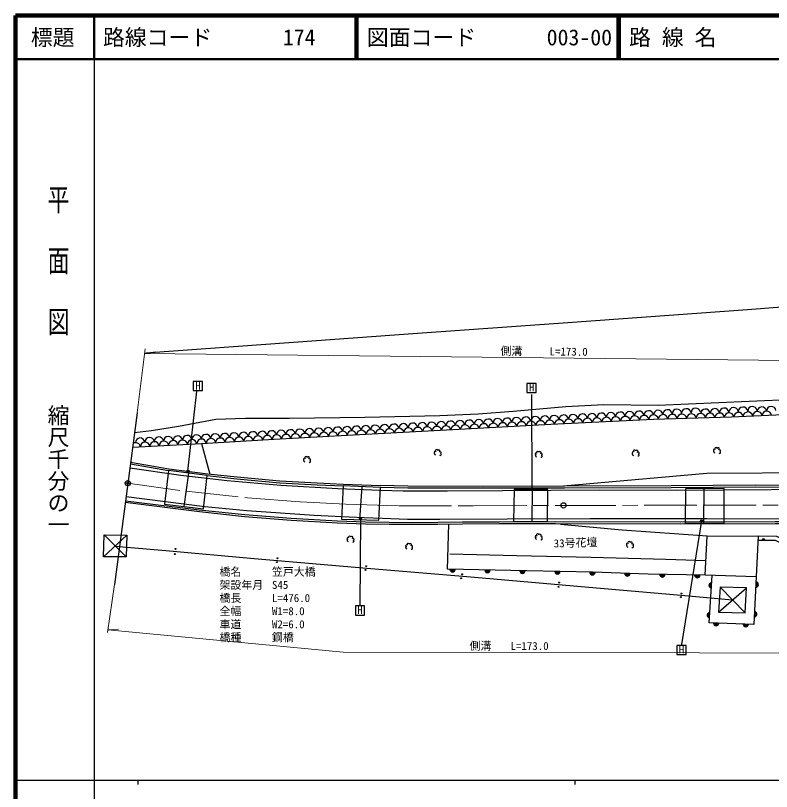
# Model space of a CAD drawing. Units: millimetres at full size, sheet at 1:1000; details may follow other scales. Extents: x 40000 to 680000, y 20000 to 380000.
# Drawn here: x 40000 to 212955, y 202409 to 380000 of the extents above; entities that cross this region are included whole.
import ezdxf
from ezdxf.enums import TextEntityAlignment as Align

# ---------------------------------------------------------------- set-up
doc = ezdxf.new("R2010")
doc.units = ezdxf.units.MM
doc.header["$LTSCALE"] = 1000
doc.header["$PDMODE"] = 32
doc.header["$PDSIZE"] = 500
doc.linetypes.add('CHAIN', pattern=[18.5, 12, -1.5, 3.5, -1.5])
for name, color, linetype, lineweight in [('M-BGD', 7, 'Continuous', 25), ('M-BGD-EXST', 7, 'Continuous', 25), ('M-BMK', 2, 'CHAIN', 13), ('M-BMK-OTRS', 5, 'Continuous', 25), ('M-BMK-SRVR', 3, 'Continuous', 25), ('M-STR-HTXT', 7, 'Continuous', 13), ('M-STR-STR1', 1, 'Continuous', 25), ('M-TTL', 2, 'Continuous', 140), ('M-TTL-BAND', 7, 'Continuous', 25), ('M-TTL-LINE', 7, 'Continuous', 50)]:
    doc.layers.add(name, color=color, linetype=linetype, lineweight=lineweight)
for name, color, linetype in [('M-BMK-HTXT', 7, 'Continuous'), ('M-OTRS', 6, 'Continuous'), ('M-TTL-TXT', 7, 'Continuous')]:
    doc.layers.add(name, color=color, linetype=linetype)
doc.styles.add('@ＭＳ ゴシック', font='')
doc.styles.add('ＭＳ ゴシック', font='')
doc.styles.get('@ＭＳ ゴシック').set_extended_font_data('@MS Gothic')
doc.styles.get('ＭＳ ゴシック').set_extended_font_data('MS Gothic')

msp = doc.modelspace()

# ---------------------------------------------------------------- hatches: boundary and pattern name
at = {"layer": 'M-BGD'}
for points in [[(211430, 259955, 0.41421), (211128, 260253, 0.41421), (210830, 259951)], [(139395, 253248, 0.41421), (139986, 252639, 0.41421), (140595, 253230)], [(147394, 253088, 0.41421), (147981, 252476, 0.41421), (148593, 253064)], [(155392, 252928, 0.41421), (155980, 252316, 0.41421), (156592, 252904)], [(163391, 252760, 0.41421), (163977, 252147, 0.41421), (164590, 252733)], [(171389, 252589, 0.41421), (171973, 251974, 0.41421), (172588, 252558)], [(179386, 252331, 0.41421), (179967, 251712, 0.41421), (180585, 252293)], [(187382, 252101, 0.41421), (187973, 251492, 0.41421), (188582, 252083)], [(195380, 251942, 0.41421), (195967, 251329, 0.41421), (196580, 251916)], [(199286, 250176, 0.41421), (198653, 249611, 0.41421), (199218, 248978)], [(209336, 249163, 0.41421), (209968, 249729, 0.41421), (209401, 250361)], [(198869, 243389, 0.41421), (198233, 242827, 0.41421), (198794, 242191)], [(208980, 242372, 0.41421), (209608, 242943, 0.41421), (209037, 243571)], [(199694, 240961, 0.41421), (200277, 240344, 0.41421), (200894, 240926)], [(206491, 240736, 0.41421), (207070, 240116, 0.41421), (207690, 240695)]]:
    msp.add_hatch(color=256, dxfattribs=at).paths.add_polyline_path(points)
at = {"layer": 'M-BGD-EXST'}
for points in [[(79220, 275573, 0.41421), (79560, 275473, 0.41421), (79660, 275812, 1)], [(157989, 271396, 0.41421), (158329, 271296, 0.41421), (158429, 271635, 1)], [(118711, 264780, 0.41421), (119050, 264680, 0.41421), (119150, 265019, 1)], [(196731, 264209, 0.41421), (197070, 264109, 0.41421), (197170, 264448, 1)]]:
    msp.add_hatch(color=256, dxfattribs=at).paths.add_polyline_path(points)

# ---------------------------------------------------------------- linework, layer by layer
at = {"layer": 'M-BGD'}
for p, q in [((82549, 282041), (84429, 275038)), ((60268, 261121), (65337, 256085)), ((60122, 256085), (65454, 261034)), ((200807, 243441), (207264, 249000)), ((201209, 249167), (206901, 243332))]:
    msp.add_line(p, q, dxfattribs=at)
for points in [[(69810, 302798), (103627, 305248), (130934, 307236), (166343, 309768), (207481, 312686), (228061, 314314)], [(229034, 292563), (207876, 291668), (186998, 290724), (174632, 290865), (165890, 290429), (153883, 289411), (145812, 288744), (137110, 288369), (119939, 288015), (102678, 287755), (92637, 287780), (85860, 287512), (77256, 285905), (71123, 284958), (67207, 284466)], [(66775, 281182), (82544, 282040), (99193, 283022), (115911, 283949), (137250, 285070), (162488, 286449), (185972, 287639), (203774, 288151), (219083, 288818)], [(137040, 279349), (137168, 279304), (137280, 279349), (137386, 279483), (137367, 279613), (137284, 279672), (137224, 279683), (137330, 279744), (137394, 279933), (137362, 280070), (137181, 280139), (137033, 280120), (137110, 280317), (137113, 280483), (136989, 280559), (136807, 280597), (136682, 280541), (136649, 280480), (136597, 280563), (136365, 280665), (136191, 280597), (136093, 280437), (136134, 280326), (136205, 280274), (136012, 280322), (135820, 280209), (135767, 280010), (135839, 279933), (135966, 279902), (135809, 279857), (135787, 279769), (135828, 279598), (135910, 279508), (136083, 279431)], [(200941, 279813), (201069, 279767), (201181, 279812), (201287, 279946), (201267, 280076), (201185, 280135), (201125, 280146), (201230, 280207), (201295, 280396), (201263, 280533), (201082, 280602), (200934, 280583), (201011, 280780), (201014, 280946), (200890, 281022), (200708, 281060), (200583, 281004), (200550, 280943), (200498, 281026), (200266, 281128), (200092, 281060), (199993, 280900), (200035, 280789), (200106, 280737), (199912, 280785), (199721, 280672), (199668, 280473), (199739, 280396), (199867, 280365), (199710, 280320), (199688, 280232), (199729, 280061), (199811, 279972), (199983, 279894)], [(107150, 277752), (107278, 277706), (107390, 277752), (107496, 277885), (107477, 278015), (107394, 278074), (107334, 278086), (107439, 278146), (107504, 278336), (107472, 278472), (107291, 278542), (107143, 278523), (107220, 278719), (107223, 278886), (107099, 278962), (106917, 279000), (106792, 278944), (106759, 278882), (106707, 278965), (106475, 279068), (106301, 279000), (106202, 278840), (106244, 278729), (106315, 278676), (106122, 278724), (105930, 278612), (105877, 278413), (105948, 278336), (106076, 278304), (105919, 278260), (105897, 278171), (105938, 278001), (106020, 277911), (106192, 277833)], [(160159, 278941), (160287, 278896), (160399, 278941), (160505, 279074), (160486, 279205), (160403, 279264), (160343, 279275), (160449, 279336), (160513, 279525), (160481, 279662), (160300, 279731), (160152, 279712), (160229, 279909), (160232, 280075), (160108, 280151), (159926, 280189), (159801, 280133), (159768, 280072), (159716, 280154), (159484, 280257), (159310, 280189), (159211, 280029), (159253, 279918), (159324, 279866), (159131, 279914), (158939, 279801), (158886, 279602), (158957, 279525), (159085, 279494), (158928, 279449), (158906, 279361), (158947, 279190), (159029, 279100), (159201, 279023)], [(182345, 279239), (182473, 279193), (182585, 279239), (182691, 279372), (182671, 279502), (182588, 279561), (182529, 279573), (182634, 279633), (182699, 279823), (182667, 279959), (182485, 280029), (182338, 280010), (182415, 280206), (182418, 280373), (182294, 280449), (182112, 280487), (181987, 280431), (181954, 280370), (181902, 280452), (181670, 280555), (181496, 280487), (181397, 280327), (181439, 280216), (181510, 280163), (181316, 280211), (181125, 280099), (181072, 279900), (181143, 279823), (181271, 279791), (181114, 279747), (181092, 279658), (181133, 279488), (181215, 279398), (181387, 279321)], [(223526, 275374), (198152, 275190), (165366, 272291)], [(197780, 251891), (184745, 252152), (172078, 252574), (156955, 252897), (138834, 253259), (139106, 263554)], [(198224, 260874), (178825, 262204), (164708, 263523)], [(160155, 260046), (160283, 260000), (160395, 260045), (160501, 260179), (160481, 260309), (160399, 260368), (160339, 260379), (160444, 260440), (160509, 260629), (160477, 260766), (160295, 260836), (160148, 260817), (160225, 261013), (160228, 261179), (160104, 261255), (159922, 261294), (159797, 261238), (159764, 261176), (159712, 261259), (159480, 261362), (159306, 261294), (159207, 261134), (159249, 261023), (159320, 260970), (159126, 261018), (158935, 260906), (158882, 260707), (158953, 260630), (159081, 260598), (158924, 260554), (158902, 260465), (158943, 260295), (159025, 260205), (159197, 260127)], [(117094, 259535), (117222, 259489), (117334, 259534), (117441, 259668), (117421, 259798), (117338, 259857), (117278, 259868), (117384, 259929), (117448, 260118), (117416, 260255), (117235, 260324), (117088, 260305), (117164, 260502), (117167, 260668), (117044, 260744), (116862, 260782), (116736, 260726), (116704, 260665), (116651, 260748), (116419, 260850), (116246, 260782), (116147, 260622), (116189, 260511), (116259, 260459), (116066, 260507), (115874, 260394), (115821, 260195), (115893, 260118), (116021, 260087), (115863, 260042), (115841, 259954), (115883, 259784), (115965, 259694), (116137, 259616)], [(181041, 258272), (181169, 258226), (181281, 258272), (181387, 258405), (181367, 258535), (181284, 258594), (181225, 258606), (181330, 258666), (181395, 258856), (181362, 258992), (181181, 259062), (181034, 259043), (181111, 259239), (181114, 259406), (180990, 259482), (180808, 259520), (180683, 259464), (180650, 259403), (180597, 259485), (180365, 259588), (180192, 259520), (180093, 259360), (180135, 259249), (180206, 259196), (180012, 259244), (179821, 259132), (179768, 258933), (179839, 258856), (179967, 258824), (179810, 258780), (179788, 258691), (179829, 258521), (179911, 258431), (180083, 258354)], [(209856, 259948), (213783, 259960), (222886, 255572), (236979, 242126), (274857, 246011), (293318, 247852), (321704, 250930), (343484, 252682), (364575, 253227), (382559, 251665), (400635, 249022)], [(209901, 260915), (214080, 260872), (223934, 256207), (237351, 243360), (274725, 247304), (293189, 249145), (325748, 252370), (343408, 253981), (364615, 254529), (382710, 252957), (400823, 250309)], [(62818, 258588), (74360, 257542), (94629, 255726), (120406, 253531), (143291, 251584), (169445, 249311), (192330, 247334), (204062, 246243)], [(130501, 257879), (130629, 257834), (130741, 257879), (130848, 258012), (130828, 258143), (130745, 258201), (130685, 258213), (130791, 258274), (130855, 258463), (130823, 258600), (130642, 258669), (130495, 258650), (130571, 258847), (130574, 259013), (130451, 259089), (130269, 259127), (130143, 259071), (130111, 259010), (130058, 259092), (129826, 259195), (129653, 259127), (129554, 258967), (129596, 258856), (129666, 258804), (129473, 258852), (129281, 258739), (129228, 258540), (129300, 258463), (129428, 258431), (129270, 258387), (129248, 258299), (129290, 258128), (129372, 258038), (129544, 257961)], [(139373, 256826), (154592, 256449), (171673, 256073), (188785, 255607), (197949, 255304)], [(209464, 251559), (208889, 240653), (198718, 240993), (199389, 251845)]]:
    msp.add_lwpolyline(points, dxfattribs=at)
for points in [[(60268, 261121), (65454, 261034), (65337, 256085), (60122, 256085)], [(198224, 260874), (209901, 260915), (209464, 251559), (197780, 251891)], [(207264, 249000), (201209, 249167), (200807, 243441), (206901, 243332)]]:
    msp.add_lwpolyline(points, close=True, dxfattribs=at)
for centre in [(76591, 257918), (76429, 256740), (99958, 255775), (99812, 254880), (120221, 253963), (120080, 253121), (142182, 252119), (141957, 251214), (164253, 249256), (164360, 250213), (192232, 246903), (192339, 247722)]:
    msp.add_circle(centre, 100, dxfattribs=at)
for centre, radius, start, end in [((182671, 288406), 1080, 6.50939, 179.9799), ((184864, 288477), 1080, 6.50939, 179.9799), ((187016, 288590), 1080, 6.50939, 179.9799), ((189168, 288712), 1080, 6.50939, 179.9799), ((191320, 288829), 1080, 6.50939, 179.9799), ((193472, 288941), 1080, 6.50939, 179.9799), ((195625, 289063), 1080, 6.50939, 179.9799), ((197829, 288850), 1080, 6.50939, 179.9799), ((199981, 288962), 1080, 6.50939, 179.9799), ((202133, 289084), 1080, 6.50939, 179.9799), ((204285, 289201), 1080, 6.50939, 179.9799), ((206437, 289313), 1080, 6.50939, 179.9799), ((208589, 289435), 1080, 6.50939, 179.9799), ((210762, 289341), 1080, 6.50939, 179.9799), ((212914, 289454), 1080, 6.50939, 179.9799), ((150327, 286687), 1080, 6.50939, 179.9799), ((152479, 286804), 1080, 6.50939, 179.9799), ((154631, 286916), 1080, 6.50939, 179.9799), ((156783, 287038), 1080, 6.50939, 179.9799), ((158964, 287159), 1080, 6.50939, 179.9799), ((161116, 287272), 1080, 6.50939, 179.9799), ((163268, 287394), 1080, 6.50939, 179.9799), ((165420, 287511), 1080, 6.50939, 179.9799), ((167572, 287623), 1080, 6.50939, 179.9799), ((168724, 286627), 1089, 10.1575, 175.64555), ((169724, 287745), 1080, 6.50939, 179.9799), ((170881, 286737), 1089, 10.1575, 175.64555), ((171910, 287821), 1080, 6.50939, 179.9799), ((173038, 286846), 1089, 10.1575, 175.64555), ((174062, 287933), 1080, 6.50939, 179.9799), ((175195, 286955), 1089, 10.1575, 175.64555), ((176215, 288055), 1080, 6.50939, 179.9799), ((177352, 287065), 1089, 10.1575, 175.64555), ((178367, 288172), 1080, 6.50939, 179.9799), ((179510, 287174), 1089, 10.1575, 175.64555), ((180519, 288284), 1080, 6.50939, 179.9799), ((181667, 287283), 1089, 10.1575, 175.64555), ((183824, 287393), 1089, 10.1575, 175.64555), ((185980, 287504), 1087, 8.81696, 175.72762), ((188137, 287564), 1089, 8.90198, 174.39003), ((190296, 287626), 1089, 8.90198, 174.39003), ((192455, 287688), 1089, 8.90198, 174.39003), ((194615, 287750), 1089, 8.90198, 174.39003), ((196774, 287812), 1089, 8.90198, 174.39003), ((198933, 287874), 1089, 8.90198, 174.39003), ((201092, 287936), 1089, 8.90198, 174.39003), ((203250, 287990), 1089, 9.74905, 173.97468), ((205408, 288084), 1089, 9.74905, 175.23711), ((207566, 288178), 1089, 9.74905, 175.23711), ((209724, 288272), 1089, 9.74905, 175.23711), ((211882, 288366), 1089, 9.74905, 175.23711), ((115852, 284843), 1080, 6.50939, 179.9799), ((118005, 284965), 1080, 6.50939, 179.9799), ((120142, 285070), 1080, 6.50939, 179.9799), ((122294, 285182), 1080, 6.50939, 179.9799), ((124446, 285304), 1080, 6.50939, 179.9799), ((126598, 285421), 1080, 6.50939, 179.9799), ((128750, 285533), 1080, 6.50939, 179.9799), ((130903, 285655), 1080, 6.50939, 179.9799), ((133084, 285750), 1080, 6.50939, 179.9799), ((135236, 285862), 1080, 6.50939, 179.9799), ((136371, 284889), 1088, 10.14235, 175.89442), ((137388, 285984), 1080, 6.50939, 179.9799), ((138528, 285007), 1088, 10.12908, 176.12532), ((139540, 286101), 1080, 6.50939, 179.9799), ((140685, 285125), 1088, 10.12908, 176.12532), ((141692, 286213), 1080, 6.50939, 179.9799), ((142841, 285243), 1088, 10.12908, 176.12532), ((143845, 286335), 1080, 6.50939, 179.9799), ((144998, 285361), 1088, 10.12908, 176.12532), ((146023, 286452), 1080, 6.50939, 179.9799), ((147155, 285479), 1088, 10.12908, 176.12532), ((148175, 286565), 1080, 6.50939, 179.9799), ((149312, 285596), 1088, 10.12908, 176.12532), ((151468, 285714), 1088, 10.12908, 176.12532), ((153625, 285832), 1088, 10.12908, 176.12532), ((155782, 285950), 1088, 10.12908, 176.12532), ((157939, 286068), 1088, 10.12908, 176.12532), ((160095, 286186), 1088, 10.12908, 176.12532), ((162252, 286300), 1088, 10.13987, 175.93969), ((164409, 286409), 1089, 10.1575, 175.64555), ((166566, 286518), 1089, 10.1575, 175.64555), ((85723, 283181), 1080, 6.50939, 179.9799), ((87875, 283298), 1080, 6.50939, 179.9799), ((90027, 283411), 1080, 6.50939, 179.9799), ((92179, 283533), 1080, 6.50939, 179.9799), ((94325, 283663), 1080, 6.50939, 179.9799), ((96477, 283775), 1080, 6.50939, 179.9799), ((98629, 283897), 1080, 6.50939, 179.9799), ((100781, 284014), 1080, 6.50939, 179.9799), ((102933, 284126), 1080, 6.50939, 179.9799), ((104073, 283170), 1084, 9.62735, 176.72147), ((105085, 284248), 1080, 6.50939, 179.9799), ((106225, 283290), 1084, 9.62735, 176.72147), ((107244, 284379), 1080, 6.50939, 179.9799), ((108377, 283409), 1084, 9.62735, 176.72147), ((109396, 284492), 1080, 6.50939, 179.9799), ((110529, 283528), 1084, 9.62735, 176.72147), ((111548, 284614), 1080, 6.50939, 179.9799), ((112681, 283648), 1084, 9.62735, 176.72147), ((113700, 284731), 1080, 6.50939, 179.9799), ((114838, 283755), 1091, 10.24626, 176.10257), ((116958, 283869), 1088, 10.14367, 175.87188), ((119115, 283982), 1088, 10.14367, 175.87188), ((121272, 284095), 1088, 10.14367, 175.87188), ((123429, 284209), 1088, 10.14367, 175.87188), ((125586, 284322), 1088, 10.14367, 175.87188), ((127743, 284435), 1088, 10.14367, 175.87188), ((129900, 284549), 1088, 10.14367, 175.87188), ((132057, 284662), 1088, 10.14367, 175.87188), ((134214, 284775), 1088, 10.14367, 175.87188), ((68506, 282239), 1080, 6.50939, 179.9799), ((70658, 282352), 1080, 6.50939, 179.9799), ((71792, 281386), 1080, 6.50939, 179.9799), ((72810, 282474), 1080, 6.50939, 179.9799), ((73944, 281508), 1080, 6.50939, 179.9799), ((74963, 282591), 1080, 6.50939, 179.9799), ((76096, 281626), 1080, 6.50939, 179.9799), ((77115, 282703), 1080, 6.50939, 179.9799), ((78248, 281738), 1080, 6.50939, 179.9799), ((79267, 282825), 1080, 6.50939, 179.9799), ((80400, 281860), 1080, 6.50939, 179.9799), ((81419, 282947), 1080, 6.50939, 179.9799), ((82552, 281982), 1080, 6.50939, 179.9799), ((83571, 283059), 1080, 6.50939, 179.9799), ((84705, 282101), 1080, 6.91581, 179.83088), ((86857, 282220), 1080, 7.33909, 179.4076), ((89009, 282339), 1081, 7.76537, 178.98132), ((91161, 282457), 1082, 8.19469, 178.552), ((93313, 282576), 1082, 8.62708, 178.1196), ((95466, 282694), 1084, 9.57963, 177.65869), ((97617, 282812), 1084, 9.62735, 176.72147), ((99769, 282932), 1084, 9.62735, 176.72147), ((101921, 283051), 1084, 9.62735, 176.72147), ((67488, 281157), 1080, 6.50939, 123.62778), ((69640, 281274), 1080, 6.50939, 179.9799), ((211130, 259953), 300, 0.35994, 180.35994), ((139995, 253239), 600, 179.13329, 359.13329), ((147994, 253076), 600, 178.83976, 358.83976), ((155992, 252916), 600, 178.82711, 358.82711), ((163990, 252746), 600, 178.74471, 358.74471), ((171989, 252573), 600, 178.52913, 358.52913), ((179986, 252312), 600, 178.1966, 358.1966), ((187982, 252092), 600, 179.13329, 359.13329), ((195980, 251929), 600, 178.78263, 358.78263), ((199252, 249577), 600, 86.74121, 266.74121), ((209369, 249762), 600, 266.91425, 86.91425), ((198831, 242790), 600, 86.39055, 266.39055), ((209008, 242971), 600, 267.26491, 87.26491), ((200294, 240944), 600, 178.36789, 358.36789), ((207090, 240716), 600, 178.01722, 358.01722)]:
    msp.add_arc(centre, radius, start, end, dxfattribs=at)
at = {"layer": 'M-BGD-EXST'}
for p, q in [((82764, 296263), (80664, 296263)), ((80664, 296263), (80664, 294163)), ((82764, 294163), (82764, 296263)), ((159094, 295817), (156994, 295817)), ((156994, 295817), (156994, 293717)), ((159094, 293717), (159094, 295817)), ((79440, 275693), (81511, 293991)), ((80664, 294163), (82764, 294163)), ((156994, 293717), (159094, 293717)), ((158209, 271515), (158164, 293238)), ((118930, 264900), (118783, 244901)), ((196951, 264328), (192367, 236032)), ((119851, 244878), (117751, 244878)), ((117751, 244878), (117751, 242778)), ((119851, 242778), (119851, 244878)), ((117751, 242778), (119851, 242778)), ((193403, 235847), (191303, 235847)), ((191303, 235847), (191303, 233747)), ((193403, 233747), (193403, 235847)), ((191303, 233747), (193403, 233747))]:
    msp.add_line(p, q, dxfattribs=at)
for centre in [(79440, 275693), (158209, 271515), (118930, 264900), (196951, 264328)]:
    msp.add_circle(centre, 250, dxfattribs=at)
at = {"layer": 'M-BMK'}
msp.add_lwpolyline([(65693, 272955), (79026, 271114), (93099, 269608), (105125, 268709), (115605, 268136), (127757, 267778), (144949, 267803), (165361, 267886), (197471, 267915), (243297, 267919), (264113, 268087), (316805, 268218), (363076, 268531), (383278, 268297), (390668, 268436), (396691, 268771), (406475, 269453)], dxfattribs=at)
at = {"layer": 'M-BMK-OTRS'}
msp.add_line((67813, 289075), (62643, 249764), dxfattribs=at)
at = {"layer": 'M-BMK-SRVR'}
for centre in [(65693, 272955), (165361, 267886)]:
    msp.add_circle(centre, 600, dxfattribs=at)
at = {"layer": 'M-OTRS'}
msp.add_point((65693, 272955), dxfattribs=at)
msp.add_point((65693, 272955), dxfattribs=at)
at = {"layer": 'M-STR-HTXT'}
for p, q in [((67813, 289075), (69679, 303739)), ((69542, 302665), (71971, 303023)), ((69542, 302665), (236998, 300847)), ((62643, 249764), (61011, 238803)), ((61106, 239437), (63556, 239590))]:
    msp.add_line(p, q, dxfattribs=at)
msp.add_lwpolyline([(61106, 239437), (114969, 234330), (237313, 234074)], dxfattribs=at)
at = {"layer": 'M-STR-STR1'}
for p, q in [((66277, 277395), (75018, 275874)), ((66322, 277740), (75085, 276217)), ((79549, 275270), (78536, 267649)), ((119224, 272185), (118727, 264615)), ((158197, 271515), (158156, 264200)), ((197462, 271705), (197418, 263816))]:
    msp.add_line(p, q, dxfattribs=at)
for points in [[(237635, 271439), (223731, 271504), (202097, 271348), (191112, 271316), (173507, 271340), (151430, 271225), (138803, 271106), (128672, 271120), (123471, 271321), (113778, 271652), (100700, 272421), (88433, 273539), (77843, 274731), (66151, 276440)], [(75085, 276217), (83964, 275085), (90675, 274412), (100471, 273520), (109003, 273077), (114991, 272766), (123508, 272463)], [(83842, 274698), (90632, 273965), (100439, 273071), (108979, 272628), (114963, 272356)], [(237619, 272038), (228091, 271927), (209340, 272078), (190006, 271937), (165588, 271841), (147051, 271791), (129773, 271834), (123495, 272013)], [(237614, 272488), (228090, 272377), (209340, 272528), (190004, 272387), (165587, 272291), (147051, 272241), (129780, 272284), (123508, 272463)], [(237441, 263670), (213830, 263677), (192126, 263566), (163533, 263690), (150664, 263630), (142268, 263618), (136628, 263503), (130572, 263475), (125448, 263531), (120037, 263602), (113645, 263840), (103068, 264431), (92411, 265271), (82061, 266373), (65114, 268550)], [(237442, 264120), (213829, 264127), (192126, 264016), (163533, 264140), (150662, 264080), (142263, 264068), (136623, 263953), (130573, 263925), (125453, 263981), (120048, 264051), (113666, 264290), (103098, 264880), (92451, 265719), (82013, 266757), (65156, 268873)], [(237651, 264724), (227609, 264699), (198150, 264804), (171507, 264789), (152483, 264768), (137062, 264676), (129676, 264676), (123942, 264906), (119736, 265031), (116346, 265157), (108343, 265608), (92934, 266613), (83292, 267559), (65285, 269854)]]:
    msp.add_lwpolyline(points, dxfattribs=at)
for points in [[(75018, 275874), (74068, 268174), (82981, 267127), (83842, 274698)], [(114963, 272356), (114593, 264740), (123123, 264482), (123495, 272013)], [(193247, 271687), (193207, 263808), (202095, 263824), (202101, 271724)], [(154091, 271484), (153958, 264200), (161747, 264200), (161764, 271543)]]:
    msp.add_lwpolyline(points, close=True, dxfattribs=at)
at = {"layer": 'M-TTL'}
for p, q in [((40000, 380000), (40000, 20000)), ((680000, 380000), (40000, 380000))]:
    msp.add_line(p, q, dxfattribs=at)
at = {"layer": 'M-TTL-BAND'}
for p, q in [((58000, 370000), (58000, 20000)), ((40000, 205000), (579000, 205000)), ((68000, 205000), (68000, 204000)), ((168000, 205000), (168000, 204000))]:
    msp.add_line(p, q, dxfattribs=at)
at = {"layer": 'M-TTL-LINE'}
for p, q in [((58000, 380000), (58000, 370000)), ((117750, 380000), (117750, 370000)), ((118250, 380000), (118250, 370000)), ((177750, 380000), (177750, 370000)), ((178250, 380000), (178250, 370000)), ((40000, 370000), (680000, 370000))]:
    msp.add_line(p, q, dxfattribs=at)

# ---------------------------------------------------------------- texts
at = {"layer": 'M-BGD-EXST', "style": 'ＭＳ ゴシック'}
for p in [(81117, 293855), (157447, 293409), (118204, 242470), (191756, 233439)]:
    msp.add_text('H', height=1833, dxfattribs=at).set_placement(p, align=Align.BOTTOM_LEFT)
at = {"layer": 'M-BMK-HTXT', "style": 'ＭＳ ゴシック'}
msp.add_text('33号花壇', height=1833, rotation=1.809, dxfattribs=at).set_placement((163174, 257706), align=Align.BOTTOM_LEFT)
at = {"layer": 'M-STR-HTXT', "style": 'ＭＳ ゴシック'}
for s, rotation, p in [('側溝', 359.378, (150944, 301781)), ('L=173.0', 359.378, (162163, 301660)), ('側溝', 359.88, (143875, 234269)), ('L=173.0', 359.88, (153244, 234250))]:
    msp.add_text(s, height=1833, rotation=rotation, dxfattribs=at).set_placement(p, align=Align.BOTTOM_LEFT)
for s, p in [('橋名', (86668, 251215)), ('笠戸大橋', (98668, 251215)), ('架設年月', (86668, 248215)), ('S45', (98668, 248215)), ('橋長', (86668, 245215)), ('L=476.0', (98668, 245215)), ('全幅', (86668, 242215)), ('W1=8.0', (98668, 242215)), ('車道', (86668, 239215)), ('W2=6.0', (98668, 239215)), ('橋種', (86668, 236215)), ('鋼橋', (98668, 236215))]:
    msp.add_text(s, height=1833, dxfattribs=at).set_placement(p, align=Align.BOTTOM_LEFT)
at = {"layer": 'M-TTL-BAND', "style": '@ＭＳ ゴシック', "width": 1.4}
msp.add_text('平  面  図', height=3666, rotation=270, dxfattribs=at).set_placement((49777, 306475), align=Align.MIDDLE_RIGHT)
at = {"layer": 'M-TTL-BAND', "style": '@ＭＳ ゴシック'}
msp.add_text('縮尺千分の一', height=3666, rotation=270, dxfattribs=at).set_placement((49777, 261030), align=Align.MIDDLE_RIGHT)
at = {"layer": 'M-TTL-TXT', "style": 'ＭＳ ゴシック'}
msp.add_text('標題', height=3666, dxfattribs=at).set_placement((48500, 375000), align=Align.MIDDLE_CENTER)
for s, p in [('路線コード', (60000, 375000)), ('174', (101142, 375000)), ('図面コード', (120380, 375000)), ('003-00', (161521, 375000)), ('路 線 名', (180380, 375000))]:
    msp.add_text(s, height=3666, dxfattribs=at).set_placement(p, align=Align.MIDDLE_LEFT)

doc.saveas('drawing.dxf')
